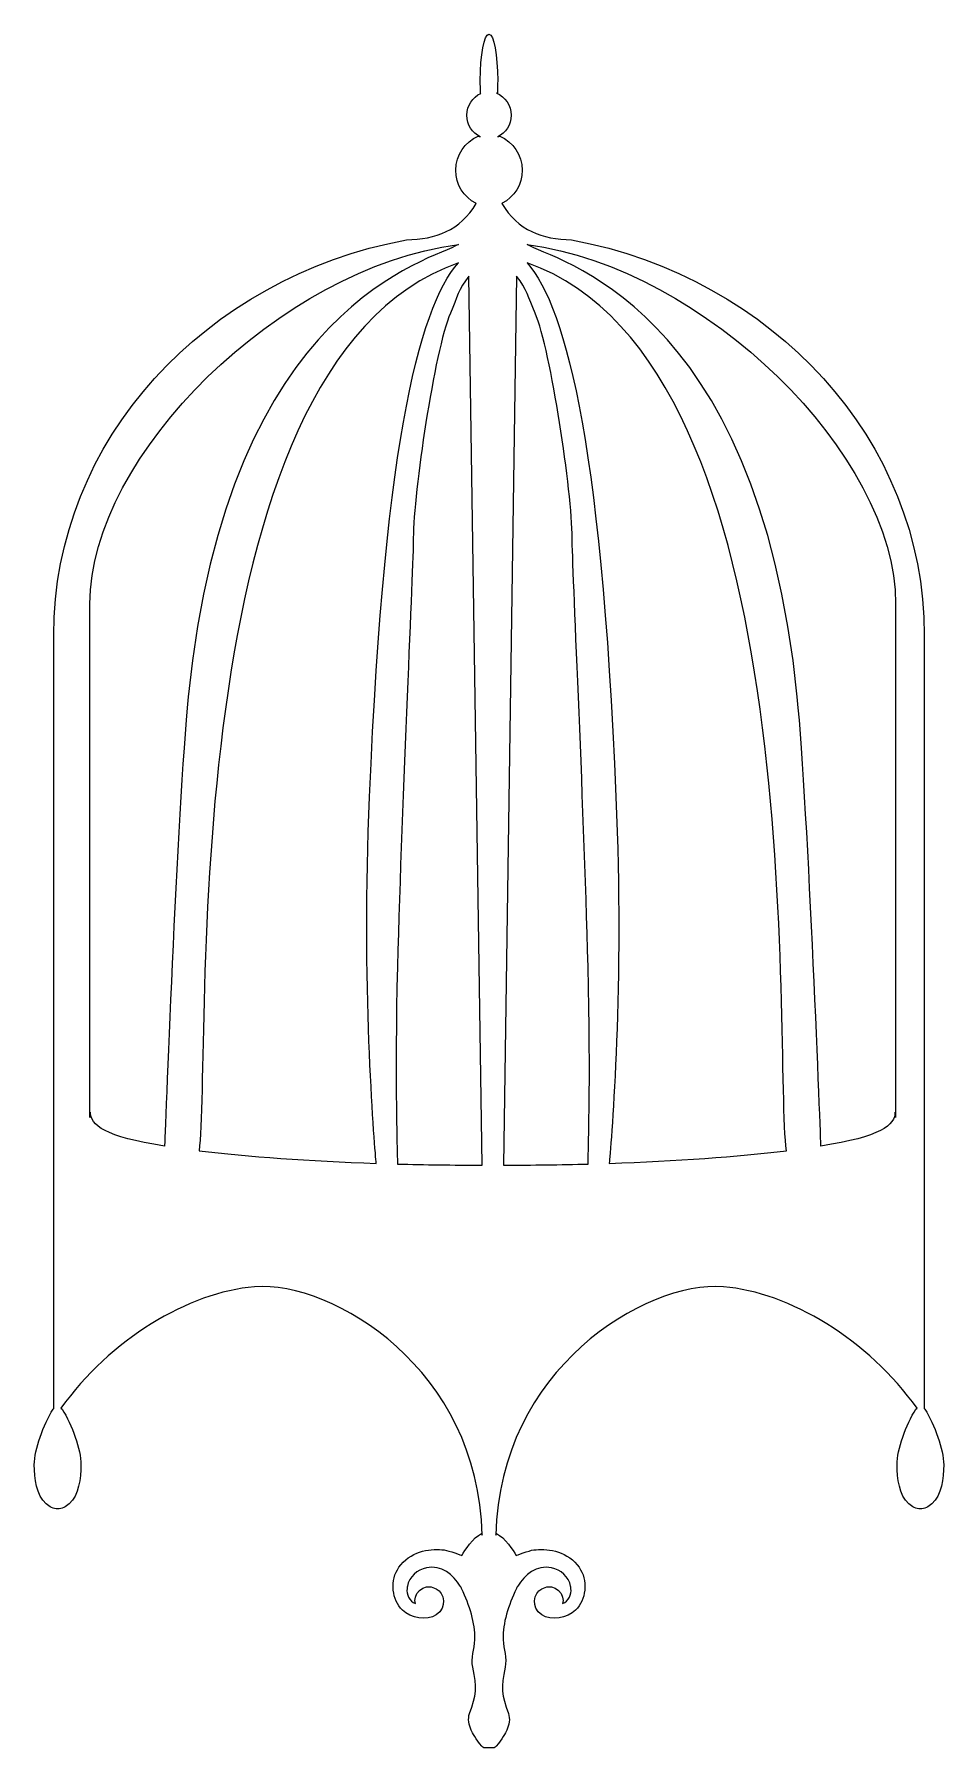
# Model space of a CAD drawing. Header units: centimetres. Extents: x -5.6 to 5.6, y -10.5 to 10.5.
import ezdxf

# ---------------------------------------------------------------- set-up
doc = ezdxf.new("R2010")
doc.units = ezdxf.units.CM
doc.header["$MEASUREMENT"] = 0
doc.layers.add('Camada 1', color=7, linetype='Continuous')

msp = doc.modelspace()

# ---------------------------------------------------------------- linework, layer by layer
at = {"layer": 'Camada 1'}
for points, knots in [([(0.06466, -10.48999), (0.07326, -10.48999), (0.08138, -10.47935), (0.08948, -10.4715), (0.08948, -10.4715), (0.16084, -10.38673), (0.20084, -10.30952), (0.21804, -10.2751), (0.21804, -10.2751), (0.24691, -10.21763), (0.25955, -10.13058), (0.23831, -10.07238), (0.23831, -10.07238), (0.15478, -9.84002), (0.14264, -9.757), (0.19783, -9.5044), (0.19783, -9.5044), (0.22159, -9.39304), (0.1801, -9.2804), (0.17251, -9.17031), (0.17251, -9.17031), (0.17198, -9.16425), (0.17198, -9.15764), (0.17198, -9.15158), (0.17198, -9.15158), (0.16642, -8.97592), (0.23879, -8.73674), (0.33348, -8.5469), (0.33348, -8.5469), (0.33954, -8.5355), (0.34462, -8.52388), (0.35121, -8.51324), (0.35121, -8.51324), (0.43471, -8.36999), (0.58508, -8.25255), (0.76325, -8.28647), (0.76325, -8.28647), (0.88173, -8.30925), (0.97637, -8.39709), (0.99915, -8.51324), (0.99915, -8.51324), (1.00116, -8.52136), (1.00217, -8.53044), (1.0032, -8.53957), (1.0032, -8.53957), (1.01077, -8.61196), (0.97687, -8.69499), (0.90094, -8.72533), (0.90094, -8.72533), (0.93687, -8.63169), (0.81791, -8.45299), (0.6453, -8.54388), (0.6453, -8.54388), (0.54661, -8.59624), (0.50965, -8.77394), (0.6448, -8.86202), (0.6448, -8.86202), (0.76122, -8.93793), (0.95561, -8.90578), (1.05887, -8.80529), (1.05887, -8.80529), (1.12668, -8.73999), (1.1606, -8.65345), (1.17174, -8.56256), (1.17174, -8.56256), (1.17327, -8.5456), (1.17428, -8.52994), (1.17428, -8.51322), (1.17428, -8.51322), (1.17428, -8.41805), (1.1434, -8.32619), (1.07964, -8.24975), (1.07964, -8.24975), (0.92928, -8.06952), (0.69644, -8.05057), (0.54762, -8.06827), (0.54762, -8.06827), (0.48991, -8.07459), (0.33349, -8.13688), (0.33349, -8.13688), (0.33349, -8.13688), (0.29552, -8.07335), (0.1953, -7.91743), (0.0915, -7.86656), (0.0915, -7.86656), (0.0915, -7.86656), (0.08441, -7.88606), (0.08441, -7.88606), (0.08441, -7.88606), (0.12489, -5.85816), (1.90347, -4.77236), (2.86981, -4.84679), (2.86981, -4.84679), (3.67036, -4.90854), (4.64657, -5.49674), (5.23757, -6.33377), (5.23757, -6.33377), (5.23757, -6.33377), (5.22315, -6.34287), (5.22315, -6.34287), (5.22315, -6.34287), (5.10393, -6.53498), (4.99257, -6.83769), (4.99257, -7.02499), (4.99257, -7.02499), (4.99257, -7.19202), (5.02043, -7.39956), (5.13759, -7.50333), (5.13759, -7.50333), (5.17783, -7.53926), (5.22694, -7.56612), (5.27808, -7.56662), (5.27808, -7.56662), (5.3292, -7.56612), (5.3783, -7.53929), (5.41931, -7.50333), (5.41931, -7.50333), (5.53623, -7.39956), (5.56383, -7.19202), (5.56383, -7.02499), (5.56383, -7.02499), (5.56409, -6.83817), (5.45321, -6.53649), (5.33425, -6.34438), (5.33425, -6.34438), (5.33425, -6.34438), (5.32668, -6.33806), (5.32668, -6.33806), (5.32668, -6.33806), (5.32668, -6.33806), (5.32667, 3.13203), (5.32667, 3.13203), (5.32667, 3.13203), (5.32667, 5.52019), (3.47369, 7.51287), (1.0105, 7.97364), (1.0105, 7.97364), (0.65006, 7.9815), (0.35544, 8.08336), (0.15777, 8.41872), (0.15777, 8.41872), (0.15777, 8.41872), (0.16031, 8.42086), (0.16031, 8.42086), (0.16031, 8.42086), (0.3071, 8.49603), (0.40759, 8.64877), (0.40759, 8.82483), (0.40759, 8.82483), (0.40759, 9.01239), (0.29369, 9.17337), (0.13144, 9.24245), (0.13144, 9.24245), (0.13144, 9.24245), (0.10742, 9.23412), (0.10742, 9.23412), (0.10742, 9.23412), (0.20487, 9.28246), (0.27167, 9.38282), (0.27167, 9.49873), (0.27167, 9.49873), (0.27167, 9.62049), (0.19777, 9.72513), (0.09249, 9.77032), (0.09249, 9.77032), (0.09249, 9.77032), (0.10236, 9.77045), (0.10236, 9.77045), (0.10236, 9.77045), (0.1049, 9.81903), (0.10617, 9.87028), (0.10617, 9.92319), (0.10617, 9.92319), (0.10618, 10.23625), (0.05858, 10.48999), (-0.00013, 10.48999), (-0.00013, 10.48999), (-0.05884, 10.48999), (-0.10644, 10.23625), (-0.10644, 9.92317), (-0.10644, 9.92317), (-0.10644, 9.87025), (-0.10491, 9.819), (-0.10239, 9.77043), (-0.10239, 9.77043), (-0.10239, 9.77043), (-0.10035, 9.76675), (-0.10035, 9.76675), (-0.10035, 9.76675), (-0.20134, 9.71992), (-0.27146, 9.61752), (-0.27146, 9.4987), (-0.27146, 9.4987), (-0.27146, 9.38279), (-0.20465, 9.28243), (-0.10744, 9.23409), (-0.10744, 9.23409), (-0.10744, 9.23409), (-0.13123, 9.24242), (-0.13123, 9.24242), (-0.13123, 9.24242), (-0.29371, 9.17334), (-0.40761, 9.01236), (-0.40761, 8.8248), (-0.40761, 8.8248), (-0.40761, 8.64877), (-0.30715, 8.49603), (-0.16059, 8.42083), (-0.16059, 8.42083), (-0.16059, 8.42083), (-0.15755, 8.41869), (-0.15755, 8.41869), (-0.15755, 8.41869), (-0.35548, 8.08333), (-0.6501, 7.98147), (-1.01051, 7.97361), (-1.01051, 7.97361), (-3.47371, 7.51287), (-5.32657, 5.52019), (-5.32657, 3.13203), (-5.32657, 3.13203), (-5.32657, 3.13203), (-5.32657, -6.33807), (-5.32657, -6.33807), (-5.32657, -6.33807), (-5.32657, -6.33807), (-5.3343, -6.34439), (-5.3343, -6.34439), (-5.3343, -6.34439), (-5.45325, -6.53651), (-5.56411, -6.83821), (-5.56384, -7.02501), (-5.56384, -7.02501), (-5.56384, -7.19204), (-5.53627, -7.39958), (-5.41919, -7.50335), (-5.41919, -7.50335), (-5.37831, -7.53928), (-5.32934, -7.56614), (-5.27822, -7.56664), (-5.27822, -7.56664), (-5.22697, -7.56614), (-5.17786, -7.53931), (-5.13762, -7.50335), (-5.13762, -7.50335), (-5.0203, -7.39958), (-4.9926, -7.19204), (-4.9926, -7.02501), (-4.9926, -7.02501), (-4.99247, -6.83771), (-5.10386, -6.53498), (-5.22318, -6.34289), (-5.22318, -6.34289), (-5.22318, -6.34289), (-5.23749, -6.33379), (-5.23749, -6.33379), (-5.23749, -6.33379), (-4.64662, -5.49675), (-3.67039, -4.90856), (-2.86984, -4.84681), (-2.86984, -4.84681), (-1.9035, -4.77238), (-0.12518, -5.85821), (-0.08444, -7.88608), (-0.08444, -7.88608), (-0.08444, -7.88608), (-0.09153, -7.86658), (-0.09153, -7.86658), (-0.09153, -7.86658), (-0.19556, -7.91746), (-0.29579, -8.07335), (-0.33325, -8.1369), (-0.33325, -8.1369), (-0.33325, -8.1369), (-0.49004, -8.07462), (-0.54751, -8.06829), (-0.54751, -8.06829), (-0.69634, -8.05059), (-0.92944, -8.06956), (-1.07953, -8.24977), (-1.07953, -8.24977), (-1.14332, -8.32621), (-1.1742, -8.41807), (-1.1742, -8.51324), (-1.1742, -8.51324), (-1.1742, -8.52996), (-1.17343, -8.54565), (-1.17166, -8.56258), (-1.17166, -8.56258), (-1.16079, -8.65346), (-1.1266, -8.74001), (-1.05903, -8.80531), (-1.05903, -8.80531), (-0.95576, -8.9058), (-0.76114, -8.93795), (-0.64469, -8.86204), (-0.64469, -8.86204), (-0.50978, -8.77396), (-0.54674, -8.59627), (-0.64519, -8.5439), (-0.64519, -8.5439), (-0.81807, -8.45302), (-0.93676, -8.63172), (-0.90107, -8.72535), (-0.90107, -8.72535), (-0.97674, -8.695), (-1.01066, -8.61198), (-1.00333, -8.53959), (-1.00333, -8.53959), (-1.00206, -8.53046), (-1.00105, -8.52139), (-0.99928, -8.51326), (-0.99928, -8.51326), (-0.97623, -8.39708), (-0.88186, -8.30927), (-0.76338, -8.28649), (-0.76338, -8.28649), (-0.58521, -8.2526), (-0.43485, -8.37002), (-0.35145, -8.51326), (-0.35145, -8.51326), (-0.34486, -8.5239), (-0.33931, -8.53554), (-0.33325, -8.54692), (-0.33325, -8.54692), (-0.23908, -8.73676), (-0.16669, -8.97594), (-0.17175, -9.1516), (-0.17175, -9.1516), (-0.17175, -9.15766), (-0.17225, -9.16427), (-0.17278, -9.17033), (-0.17278, -9.17033), (-0.17987, -9.28042), (-0.22136, -9.39306), (-0.1981, -9.50442), (-0.1981, -9.50442), (-0.14293, -9.75702), (-0.15455, -9.84004), (-0.23858, -10.0724), (-0.23858, -10.0724), (-0.25935, -10.13061), (-0.24718, -10.21766), (-0.21784, -10.27512), (-0.21784, -10.27512), (-0.20114, -10.30954), (-0.16064, -10.38675), (-0.08925, -10.47152), (-0.08925, -10.47152), (-0.08166, -10.47938), (-0.07306, -10.49001), (-0.06443, -10.49001), (-0.06443, -10.49001), (-0.06443, -10.49001), (0.06466, -10.49002), (0.06466, -10.49002), (0.06466, -10.49002), (0.06466, -10.49002), (0.06466, -10.48999), (0.06466, -10.48999)], [0, 0, 0, 0, 0.01098901, 0.01098901, 0.01098901, 0.01098901, 0.02197802, 0.02197802, 0.02197802, 0.02197802, 0.03296703, 0.03296703, 0.03296703, 0.03296703, 0.04395604, 0.04395604, 0.04395604, 0.04395604, 0.05494505, 0.05494505, 0.05494505, 0.05494505, 0.06593407, 0.06593407, 0.06593407, 0.06593407, 0.07692308, 0.07692308, 0.07692308, 0.07692308, 0.08791209, 0.08791209, 0.08791209, 0.08791209, 0.0989011, 0.0989011, 0.0989011, 0.0989011, 0.10989011, 0.10989011, 0.10989011, 0.10989011, 0.12087912, 0.12087912, 0.12087912, 0.12087912, 0.13186813, 0.13186813, 0.13186813, 0.13186813, 0.14285714, 0.14285714, 0.14285714, 0.14285714, 0.15384615, 0.15384615, 0.15384615, 0.15384615, 0.16483516, 0.16483516, 0.16483516, 0.16483516, 0.17582418, 0.17582418, 0.17582418, 0.17582418, 0.18681319, 0.18681319, 0.18681319, 0.18681319, 0.1978022, 0.1978022, 0.1978022, 0.1978022, 0.20879121, 0.20879121, 0.20879121, 0.20879121, 0.21978022, 0.21978022, 0.21978022, 0.21978022, 0.23076923, 0.23076923, 0.23076923, 0.23076923, 0.24175824, 0.24175824, 0.24175824, 0.24175824, 0.25274725, 0.25274725, 0.25274725, 0.25274725, 0.26373626, 0.26373626, 0.26373626, 0.26373626, 0.27472527, 0.27472527, 0.27472527, 0.27472527, 0.28571429, 0.28571429, 0.28571429, 0.28571429, 0.2967033, 0.2967033, 0.2967033, 0.2967033, 0.30769231, 0.30769231, 0.30769231, 0.30769231, 0.31868132, 0.31868132, 0.31868132, 0.31868132, 0.32967033, 0.32967033, 0.32967033, 0.32967033, 0.34065934, 0.34065934, 0.34065934, 0.34065934, 0.35164835, 0.35164835, 0.35164835, 0.35164835, 0.36263736, 0.36263736, 0.36263736, 0.36263736, 0.37362637, 0.37362637, 0.37362637, 0.37362637, 0.38461538, 0.38461538, 0.38461538, 0.38461538, 0.3956044, 0.3956044, 0.3956044, 0.3956044, 0.40659341, 0.40659341, 0.40659341, 0.40659341, 0.41758242, 0.41758242, 0.41758242, 0.41758242, 0.42857143, 0.42857143, 0.42857143, 0.42857143, 0.43956044, 0.43956044, 0.43956044, 0.43956044, 0.45054945, 0.45054945, 0.45054945, 0.45054945, 0.46153846, 0.46153846, 0.46153846, 0.46153846, 0.47252747, 0.47252747, 0.47252747, 0.47252747, 0.48351648, 0.48351648, 0.48351648, 0.48351648, 0.49450549, 0.49450549, 0.49450549, 0.49450549, 0.50549451, 0.50549451, 0.50549451, 0.50549451, 0.51648352, 0.51648352, 0.51648352, 0.51648352, 0.52747253, 0.52747253, 0.52747253, 0.52747253, 0.53846154, 0.53846154, 0.53846154, 0.53846154, 0.54945055, 0.54945055, 0.54945055, 0.54945055, 0.56043956, 0.56043956, 0.56043956, 0.56043956, 0.57142857, 0.57142857, 0.57142857, 0.57142857, 0.58241758, 0.58241758, 0.58241758, 0.58241758, 0.59340659, 0.59340659, 0.59340659, 0.59340659, 0.6043956, 0.6043956, 0.6043956, 0.6043956, 0.61538462, 0.61538462, 0.61538462, 0.61538462, 0.62637363, 0.62637363, 0.62637363, 0.62637363, 0.63736264, 0.63736264, 0.63736264, 0.63736264, 0.64835165, 0.64835165, 0.64835165, 0.64835165, 0.65934066, 0.65934066, 0.65934066, 0.65934066, 0.67032967, 0.67032967, 0.67032967, 0.67032967, 0.68131868, 0.68131868, 0.68131868, 0.68131868, 0.69230769, 0.69230769, 0.69230769, 0.69230769, 0.7032967, 0.7032967, 0.7032967, 0.7032967, 0.71428571, 0.71428571, 0.71428571, 0.71428571, 0.72527473, 0.72527473, 0.72527473, 0.72527473, 0.73626374, 0.73626374, 0.73626374, 0.73626374, 0.74725275, 0.74725275, 0.74725275, 0.74725275, 0.75824176, 0.75824176, 0.75824176, 0.75824176, 0.76923077, 0.76923077, 0.76923077, 0.76923077, 0.78021978, 0.78021978, 0.78021978, 0.78021978, 0.79120879, 0.79120879, 0.79120879, 0.79120879, 0.8021978, 0.8021978, 0.8021978, 0.8021978, 0.81318681, 0.81318681, 0.81318681, 0.81318681, 0.82417582, 0.82417582, 0.82417582, 0.82417582, 0.83516484, 0.83516484, 0.83516484, 0.83516484, 0.84615385, 0.84615385, 0.84615385, 0.84615385, 0.85714286, 0.85714286, 0.85714286, 0.85714286, 0.86813187, 0.86813187, 0.86813187, 0.86813187, 0.87912088, 0.87912088, 0.87912088, 0.87912088, 0.89010989, 0.89010989, 0.89010989, 0.89010989, 0.9010989, 0.9010989, 0.9010989, 0.9010989, 0.91208791, 0.91208791, 0.91208791, 0.91208791, 0.92307692, 0.92307692, 0.92307692, 0.92307692, 0.93406593, 0.93406593, 0.93406593, 0.93406593, 0.94505495, 0.94505495, 0.94505495, 0.94505495, 0.95604396, 0.95604396, 0.95604396, 0.95604396, 0.96703297, 0.96703297, 0.96703297, 0.96703297, 0.97802198, 0.97802198, 0.97802198, 0.97802198, 1, 1, 1, 1]), ([(-3.67975, 2.37778), (-3.19379, 7.23736), (-0.6668, 7.72332), (-0.37523, 7.91771), (-0.37523, 7.91771), (-2.54585, 7.62614), (-4.88312, 5.34543), (-4.88312, 3.51676), (-4.88312, 3.51676), (-4.88312, 3.51676), (-4.88312, -2.77336), (-4.88312, -2.77336), (-4.88312, -2.77336), (-4.88312, -2.77336), (-4.87844, -2.70856), (-4.87844, -2.70856), (-4.87844, -2.70856), (-4.87844, -2.86599), (-4.69911, -3.0105), (-3.97018, -3.12263), (-3.97018, -3.12263), (-3.97018, -3.12267), (-3.81704, 1.00507), (-3.67975, 2.37778)], [0, 0, 0, 0, 0.14285714, 0.14285714, 0.14285714, 0.14285714, 0.28571429, 0.28571429, 0.28571429, 0.28571429, 0.42857143, 0.42857143, 0.42857143, 0.42857143, 0.57142857, 0.57142857, 0.57142857, 0.57142857, 0.71428571, 0.71428571, 0.71428571, 0.71428571, 1, 1, 1, 1]), ([(4.06217, -3.12267), (4.79112, -3.01054), (4.9703, -2.86602), (4.9703, -2.7086), (4.9703, -2.7086), (4.9703, -2.7086), (4.97488, -2.7734), (4.97488, -2.7734), (4.97488, -2.7734), (4.97488, -2.7734), (4.97488, 3.51674), (4.97488, 3.51674), (4.97488, 3.51674), (4.97488, 5.34541), (2.63771, 7.62612), (0.46709, 7.91769), (0.46709, 7.91769), (0.75869, 7.7233), (3.28564, 7.23734), (3.77163, 2.37776), (3.77163, 2.37776), (3.9088, 1.00507), (4.06217, -3.12267), (4.06217, -3.12267)], [0, 0, 0, 0, 0.14285714, 0.14285714, 0.14285714, 0.14285714, 0.28571429, 0.28571429, 0.28571429, 0.28571429, 0.42857143, 0.42857143, 0.42857143, 0.42857143, 0.57142857, 0.57142857, 0.57142857, 0.57142857, 0.71428571, 0.71428571, 0.71428571, 0.71428571, 1, 1, 1, 1]), ([(-1.47672, 0.72551), (-1.55353, -1.47294), (-1.37954, -3.33529), (-1.37954, -3.33529), (-1.37954, -3.33529), (-2.20403, -3.30719), (-2.94587, -3.25327), (-3.54851, -3.1804), (-3.54851, -3.1804), (-3.38815, -2.02827), (-3.90652, 6.4598), (-0.37523, 7.69088), (-0.37523, 7.69088), (-0.86119, 7.14018), (-1.31474, 5.35831), (-1.47672, 0.72551)], [0, 0, 0, 0, 0.2, 0.2, 0.2, 0.2, 0.4, 0.4, 0.4, 0.4, 0.6, 0.6, 0.6, 0.6, 1, 1, 1, 1]), ([(0.4671, 7.69091), (3.99841, 6.4598), (3.48004, -2.02824), (3.64051, -3.18037), (3.64051, -3.18037), (3.0376, -3.25326), (2.29603, -3.30718), (1.47143, -3.33526), (1.47143, -3.33526), (1.47143, -3.33526), (1.64555, -1.47291), (1.56861, 0.72554), (1.56861, 0.72554), (1.40663, 5.35831), (0.95306, 7.14018), (0.4671, 7.69091)], [0, 0, 0, 0, 0.2, 0.2, 0.2, 0.2, 0.4, 0.4, 0.4, 0.4, 0.6, 0.6, 0.6, 0.6, 1, 1, 1, 1]), ([(-0.92596, 4.3216), (-0.92596, 4.87236), (-0.6668, 6.62181), (-0.47241, 7.07538), (-0.47241, 7.07538), (-0.38687, 7.27506), (-0.37523, 7.36695), (-0.24564, 7.52893), (-0.24564, 7.52893), (-0.24564, 7.52893), (-0.08364, -3.35653), (-0.08364, -3.35653), (-0.08364, -3.35653), (-0.43874, -3.35653), (-0.78526, -3.35198), (-1.11959, -3.34285), (-1.11959, -3.34285), (-1.11959, -3.34285), (-1.15679, -2.30108), (-1.12036, -0.92673), (-1.12036, -0.92673), (-1.06355, 1.20909), (-0.92596, 4.00169), (-0.92596, 4.3216)], [0, 0, 0, 0, 0.14285714, 0.14285714, 0.14285714, 0.14285714, 0.28571429, 0.28571429, 0.28571429, 0.28571429, 0.42857143, 0.42857143, 0.42857143, 0.42857143, 0.57142857, 0.57142857, 0.57142857, 0.57142857, 0.71428571, 0.71428571, 0.71428571, 0.71428571, 1, 1, 1, 1]), ([(1.21224, -0.92673), (1.24867, -2.30108), (1.21147, -3.34285), (1.21147, -3.34285), (1.21147, -3.34285), (0.87712, -3.35198), (0.53064, -3.35653), (0.17555, -3.35653), (0.17555, -3.35653), (0.17555, -3.35653), (0.33753, 7.52893), (0.33753, 7.52893), (0.33753, 7.52893), (0.4671, 7.36695), (0.47876, 7.27506), (0.5643, 7.07538), (0.5643, 7.07538), (0.75869, 6.6218), (1.01788, 4.87235), (1.01788, 4.3216), (1.01788, 4.3216), (1.01785, 4.00169), (1.15551, 1.20909), (1.21224, -0.92673)], [0, 0, 0, 0, 0.14285714, 0.14285714, 0.14285714, 0.14285714, 0.28571429, 0.28571429, 0.28571429, 0.28571429, 0.42857143, 0.42857143, 0.42857143, 0.42857143, 0.57142857, 0.57142857, 0.57142857, 0.57142857, 0.71428571, 0.71428571, 0.71428571, 0.71428571, 1, 1, 1, 1])]:
    msp.add_open_spline(points, degree=3, knots=knots, dxfattribs=at)

doc.saveas('drawing.dxf')
